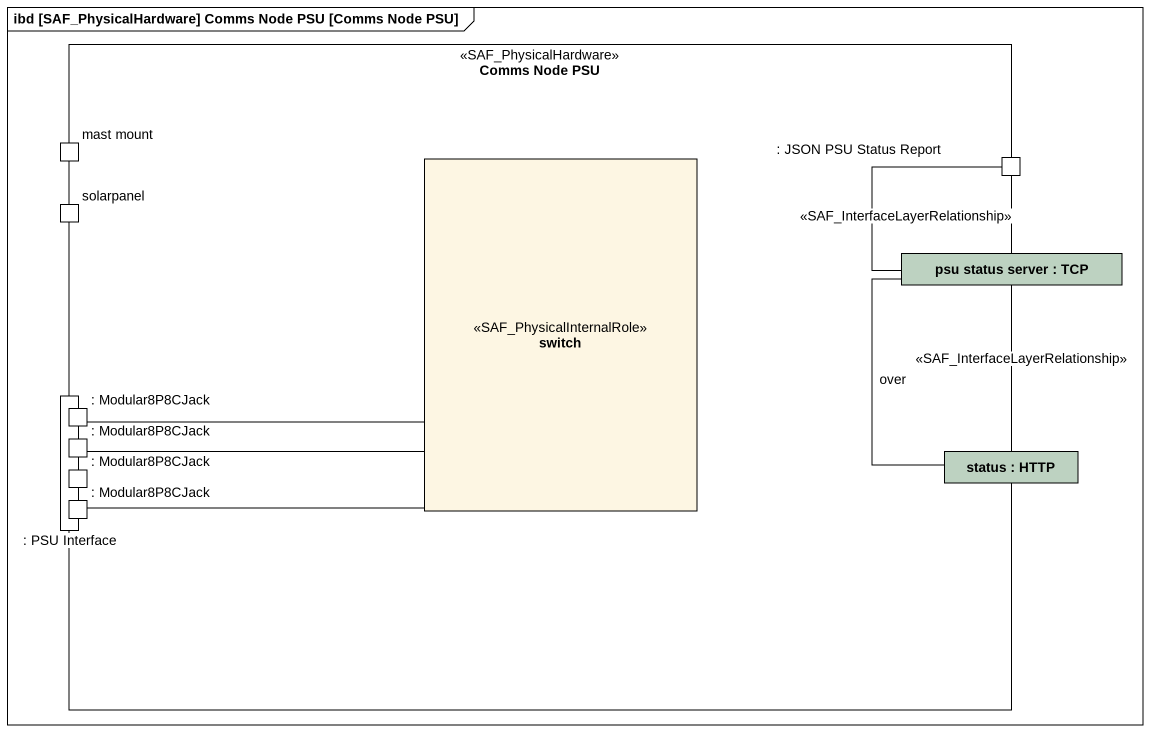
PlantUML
@startuml
mainframe ibd [SAF_PhysicalHardware] Comms Node PSU [Comms Node PSU]
rectangle "Comms Node PSU" as Comms_Node_PSU <<SAF_PhysicalHardware>> {
  port "mast mount" as mast_mount
  rectangle switch <<SAF_PhysicalInternalRole>>
  port ": JSON PSU Status Report" as JSON_PSU_Status_Report
  port solarpanel
  rectangle "psu status server : TCP" as psu_status_server #BDD2C1
  port ": PSU Interface" as PSU_Interface
  port ": Modular8P8CJack" as Modular8P8CJack
  port ": Modular8P8CJack" as Modular8P8CJack_2
  rectangle "status : HTTP" as status #BDD2C1
  port ": Modular8P8CJack" as Modular8P8CJack_3
  port ": Modular8P8CJack" as Modular8P8CJack_4
}
JSON_PSU_Status_Report -- psu_status_server : <<SAF_InterfaceLayerRelationship>>
psu_status_server -- status : <<SAF_InterfaceLayerRelationship>>\nover
Modular8P8CJack -right- switch
Modular8P8CJack_2 -right- switch
Modular8P8CJack_4 -right- switch
@enduml
